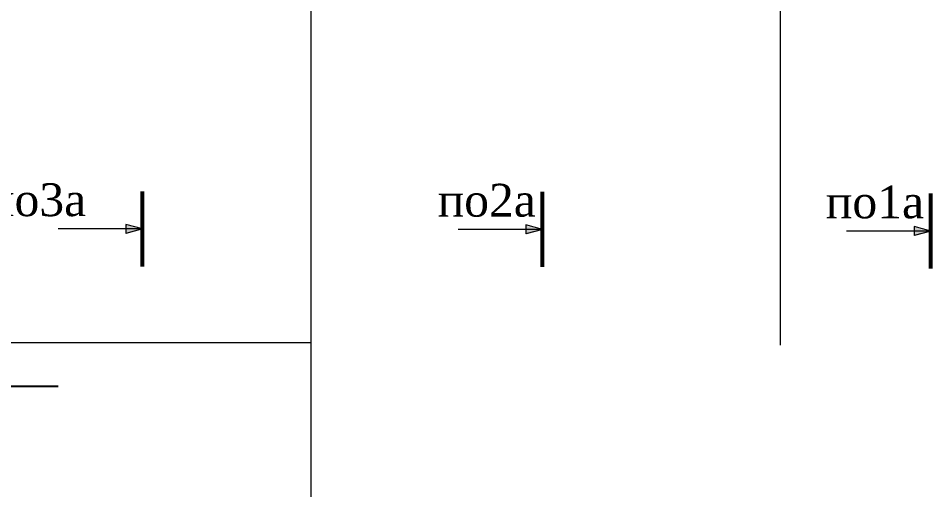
# Model space of a CAD drawing. Header units: inches. Extents: x -407541 to 6688123, y -998590 to 1205599.
# Drawn here: x 105160 to 116829, y 250467 to 256583 of the extents above; entities that cross this region are included whole.
import ezdxf

# ---------------------------------------------------------------- set-up
doc = ezdxf.new("R2010")
doc.units = ezdxf.units.IN
doc.header["$MEASUREMENT"] = 0
doc.linetypes.add('ACAD_ISO04W100', pattern=[30, 24, -3, 0, -3])
for name, color, linetype, lineweight in [('Оси', 254, 'ACAD_ISO04W100', 5), ('Текст', 7, 'Continuous', 18), ('текст_OB', 40, 'Continuous', 25)]:
    doc.layers.add(name, color=color, linetype=linetype, lineweight=lineweight)
doc.styles.get("Standard").update_dxf_attribs({"font": 'arial.ttf'})

msp = doc.modelspace()

# ---------------------------------------------------------------- hatches: boundary and pattern name
at = {"layer": 'Текст'}
h = msp.add_hatch(color=256, dxfattribs=at)
h.set_gradient(color2=(0, 0, 0), one_color=1)
h.paths.add_polyline_path([(106534.4, 253938.4), (106534.4, 253881.6), (106748.3, 253881.6)])
h.paths.add_polyline_path([(106748.3, 253881.6), (106534.4, 253881.6), (106534.4, 253824.8)])
h = msp.add_hatch(color=256, dxfattribs=at)
h.set_gradient(color2=(0, 0, 0), one_color=1)
h.paths.add_polyline_path([(111650.5, 253931.8), (111650.5, 253875), (111864.4, 253875)])
h.paths.add_polyline_path([(111864.4, 253875), (111650.5, 253875), (111650.5, 253818.2)])
h = msp.add_hatch(color=256, dxfattribs=at)
h.set_gradient(color2=(0, 0, 0), one_color=1)
h.paths.add_polyline_path([(116615.1, 253910.7), (116615.1, 253854), (116829, 253854)])
h.paths.add_polyline_path([(116829, 253854), (116615.1, 253854), (116615.1, 253797.2)])

# ---------------------------------------------------------------- linework, layer by layer
at = {"lineweight": 53}
for p, q in [((106748.3, 253411.2), (106748.3, 254369.6)), ((111864.4, 253404.6), (111864.4, 254363)), ((116829, 253383.5), (116829, 254341.9))]:
    msp.add_line(p, q, dxfattribs=at)
at = {"layer": 'Оси', "ltscale": 0.3}
for p, q in [((108903.2, 278737.2), (108903.2, 250467.2)), ((114903.2, 278737.2), (114903.2, 252403)), ((79503.2, 252437.2), (108903.2, 252437.2))]:
    msp.add_line(p, q, dxfattribs=at)
at = {"layer": 'Текст'}
for p, q in [((106748.3, 253890.4), (106534.4, 253947.2)), ((106534.4, 253947.2), (106534.4, 253833.6)), ((111864.4, 253883.8), (111650.5, 253940.5)), ((111650.5, 253940.5), (111650.5, 253827)), ((106748.3, 253890.4), (105670.2, 253890.4)), ((106748.3, 253890.4), (106534.4, 253833.6)), ((111864.4, 253883.8), (110786.4, 253883.8)), ((111864.4, 253883.8), (111650.5, 253827)), ((116829, 253862.7), (115751, 253862.7)), ((116829, 253862.7), (116615.1, 253919.5)), ((116615.1, 253919.5), (116615.1, 253806)), ((116829, 253862.7), (116615.1, 253806))]:
    msp.add_line(p, q, dxfattribs=at)
at = {"layer": 'текст_OB', "ltscale": 0.1}
msp.add_line((103055.2, 251881.3), (105670.1, 251881.3), dxfattribs=at)

# ---------------------------------------------------------------- texts
at = {"layer": 'Текст', "char_height": 420, "width": 31148.55, "attachment_point": 7}
for s, insert in [('{\\fTimes New Roman|b0|i0|c204|p18;по3a}', (104773.1, 254047.5)), ('{\\fTimes New Roman|b0|i0|c204|p18;по2a}', (110523.1, 254040.9)), ('{\\fTimes New Roman|b0|i0|c204|p18;по1a}', (115487.7, 254019.8))]:
    msp.add_mtext(s, dxfattribs=dict(at, insert=insert))

doc.saveas('drawing.dxf')
